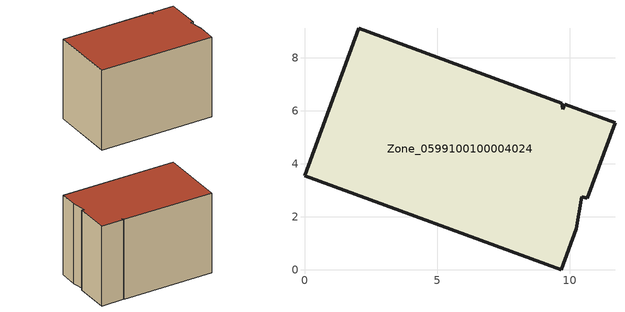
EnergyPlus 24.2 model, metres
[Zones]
Zone_0599100100004024
 floor ground (C_G): 2.04,9.11 9.7,6.28 9.73,6.05 9.8,6.24 11.71,5.54 10.67,2.71 10.46,2.76 10.25,1.56 9.68,0 0,3.55 z0
 wall outside (C_F): 9.68,0 10.25,1.56 10.46,2.76 10.67,2.71 11.71,5.54 9.8,6.24 9.73,6.05 9.7,6.28 2.04,9.11 0,3.55 9.68,0 z0:7.31
 roof outside (C_R): 9.7,6.28 2.04,9.11 0,3.55 9.68,0 10.25,1.56 10.46,2.76 10.67,2.71 11.71,5.54 9.8,6.24 9.73,6.05 z7.31
[BUILDING]
Pand.0599100100004024: North Axis=0; Terrain=City; Loads Convergence Tolerance Value=0.04; Temperature Convergence Tolerance Value=0.4; Solar Distribution=FullExterior; Maximum Number of Warmup Days=25; Minimum Number of Warmup Days=1
[Site:Location]
Rotterdam.The.Hague.AP_ZH_NLD Design_Conditions: Latitude=51.96; Longitude=4.45; Time Zone=1; Elevation=-4.5
[SITE:GROUNDTEMPERATURE:BUILDINGSURFACE]
18, 18, 18, 18, 18, 18, 18, 18, 18, 18, 18, 18
[MATERIAL] Thermal Absorptance=0.9; Solar Absorptance=0.7; Visible Absorptance=0.7
Name | Roughness | Thickness | Conductivity | Density | Specific Heat
G.TC.2006-2014 | MediumSmooth | 0.15 | 0.06 | 540 | 1210
F.TC.2006-2014 | Rough | 0.3 | 0.12 | 1920 | 840
R.TC.2006-2014 | MediumRough | 0.2 | 0.08 | 1500 | 1000
[CONSTRUCTION]
C_G: G.TC.2006-2014
C_F: F.TC.2006-2014
C_R: R.TC.2006-2014
[ZONE]
Zone_0599100100004024: Type=1; Multiplier=1; Ceiling Height=Autocalculate; Volume=Autocalculate; Floor Area=autocalculate; Part of Total Floor Area=Yes
[ZONEINFILTRATION:DESIGNFLOWRATE]
Infil_Zone_0599100100004024: Zone or ZoneList or Space or SpaceList=Zone_0599100100004024; Schedule=AlwaysOn; Design Flow Rate Calculation Method=Flow/Area; Flow Rate per Floor Area=0.0015; Constant Term Coefficient=1; Temperature Term Coefficient=0; Velocity Term Coefficient=0; Velocity Squared Term Coefficient=0
[HVACTEMPLATE:ZONE:IDEALLOADSAIRSYSTEM]
Zone_0599100100004024: Maximum Heating Supply Air Temperature=50; Minimum Cooling Supply Air Temperature=13; Maximum Heating Supply Air Humidity Ratio=0.0156; Minimum Cooling Supply Air Humidity Ratio=0.0077; Heating Limit=NoLimit; Cooling Limit=NoLimit; Dehumidification Control Type=ConstantSensibleHeatRatio; Cooling Sensible Heat Ratio=0.7; Dehumidification Setpoint=60; Humidification Control Type=None; Humidification Setpoint=30; Outdoor Air Method=None; Outdoor Air Flow Rate per Person=0.00944; Outdoor Air Flow Rate per Zone Floor Area=0; Outdoor Air Flow Rate per Zone=0; Demand Controlled Ventilation Type=None; Outdoor Air Economizer Type=NoEconomizer; Heat Recovery Type=None; Sensible Heat Recovery Effectiveness=0.7; Latent Heat Recovery Effectiveness=0.65
[ZONECONTROL:THERMOSTAT]
ThermostatControl_Zone_0599100100004024: Zone or ZoneList=Zone_0599100100004024; Control Type Schedule=DualSetpointControlType; Control 1=Thermostat_Zone_0599100100004024; Temperature Difference Between Cutout And Setpoint=0
[THERMOSTATSETPOINT:DUALSETPOINT]
Thermostat_Zone_0599100100004024: Heating Setpoint Temperature Schedule=HeatingSetpoint_Zone_0599100100004024; Cooling Setpoint Temperature Schedule=CoolingSetpoint_Zone_0599100100004024
[SCHEDULE:COMPACT]
HeatingSetpoint_Zone_0599100100004024: Through: 12/31, For: AllDays, Until: 24:00, 21
CoolingSetpoint_Zone_0599100100004024: Through: 12/31, For: AllDays, Until: 24:00, 24
DualSetpointControlType: Through: 12/31, For: AllDays, Until: 24:00, 4
AlwaysOn: Through: 12/31, For: AllDays, Until: 24:00, 1
